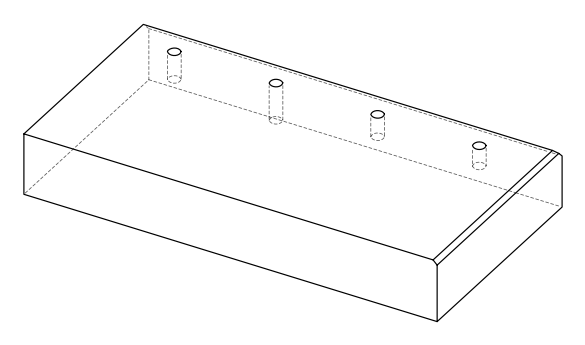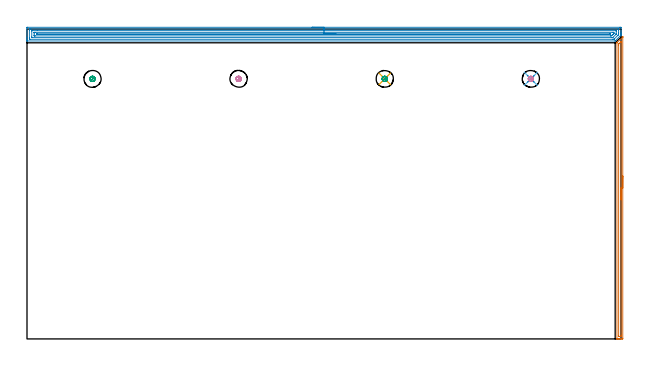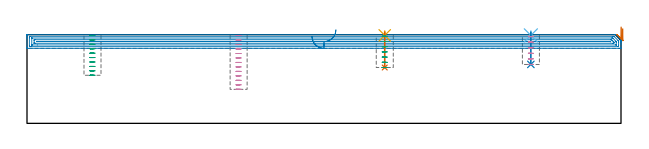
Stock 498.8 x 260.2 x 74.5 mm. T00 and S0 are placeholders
(PLAN: 10 operations, 4 tool changes, 27.8 min)
(1 AREA_MILL | FG_CHAMFER_SURFACE | UGT0205_001 | 4.2 min | 3085 mm3)
(2 AREA_MILL_1 | FG_CHAMFER_SURFACE_1 | UGT0205_001 | 20.07 min | 32883 mm3)
(3 MILL_BLIND_HOLE_FROM_SOLID_MATERIAL | STEP1POCKET | NXT0201_010 | Spiral | 0.89 min | 5484 mm3)
(4 MILL_BLIND_HOLE_FROM_SOLID_MATERIAL_1 | STEP1POCKET_1 | NXT0201_010 | Spiral | 1.16 min | 7351 mm3)
(5 SPOT_DRILL | STEP1POCKET_2 | NXT0321_9005460120000 | 0.03 min | 4 mm3)
(6 SPOT_DRILL_1 | STEP1POCKET_3 | NXT0321_9005460120000 | 0.03 min | 2 mm3)
(7 DRILL_BLIND_HOLE_INTO_CENTER | STEP1POCKET_2 | NXT0301_128 | 0.12 min | 2986 mm3)
(8 DRILL_BLIND_HOLE_INTO_CENTER_1 | STEP1POCKET_3 | NXT0301_128 | 0.11 min | 2693 mm3)
(9 MILL_ROUGH_BLIND_HOLE_CONTOUR | STEP1POCKET_2 | NXT0201_010 | Spiral | 0.63 min | 1435 mm3)
(10 MILL_ROUGH_BLIND_HOLE_CONTOUR_1 | STEP1POCKET_3 | NXT0201_010 | Spiral | 0.54 min | 1300 mm3)
(TOOL UGT0205_001 | Chamfer Mill 20 x 3 x 45 deg. | D20 FL50 Z2)
(TOOL NXT0201_010 | ENDMILL 10mm [2P460-1000-NA 1630] | D10 FL30 Z6)
(TOOL NXT0321_9005460120000 | NC Spot Drill, 142deg, 12mm, Carbide, Uncoated | D12 PA142 FL30 Z2)
(TOOL NXT0301_128 | Carbide Drill 12mm [861.1-1200-036A1-GP GC34] | D12 PA150 FL37.4 Z2)
(OP 1 AREA_MILL)
G17 G21 G94 G90
T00 M6
G54
G17 G0 G90 X500.3 Y136.8 S1061 M3
G43 Z84.5 H0
Z79.6
G94 G1 Y136.762 Z78.728 F250.
Y136.648 Z77.863
Y136.459 Z77.012
Y136.197 Z76.18
Y135.863 Z75.374
Y135.46 Z74.6
Y134.991 Z73.864
Y134.46 Z73.172
Y133.871 Z72.529
Y133.228 Z71.94
Y132.536 Z71.408
Y131.8 Z70.94
Y131.026 Z70.537
Y130.22 Z70.203
Y129.388 Z69.941
Y128.536 Z69.752
Y127.672 Z69.638
Y126.8 Z69.6
X500.299 Y0.598 Z69.601
X500.297 Y0.316
X500.293 Y0.01 Z69.602
X500.023 Y0. Z69.873
X499.736 Z70.159
X499.154 Z70.741
X498.58 Z71.317
X498.285 Z71.612
X497.711 Z72.186
X497.415 Z72.48
X496.825 Z73.075
X496.268 Z73.631
X495.677 Z74.222
X495.589 Z74.31
X495.494 Y0.001 Z74.398
X495.454 Y0.004 Z74.437
X495.403 Y0.01 Z74.488
X495.4 Y0.152 Z74.5
Y248.543
X495.403 Y248.695 Z74.489
X495.46 Y248.759 Z74.436
X495.659 Y248.959 Z74.241
X500.147 Y253.448 Z69.751
X500.189 Y253.491 Z69.707
X500.272 Y253.576 Z69.619
X500.292 Y253.588 Z69.598
X500.293 Y253.587 Z69.597
X500.296 Y253.58 Z69.595
X500.298 Y253.519 Z69.598
X500.3 Y253.469 Z69.6
Y126.8
X498.886 Z71.014
Y3.273
X498.885 Y2.657 Z71.015
X498.883 Y2.381 Z71.017
X498.879 Y2.074 Z71.021
X498.873 Y2.01 Z71.027
X498.78 Y2.005 Z71.12
X498.655 Y2.001 Z71.245
X497.415 Y2. Z72.485
X496.916 Y2.002 Z72.984
X496.837 Y2.007 Z73.063
X496.823 Y2.01 Z73.077
X496.82 Y2.035 Z73.08
X496.817 Y2.104 Z73.083
X496.815 Y2.381 Z73.085
Y246.759
X496.818 Y247.372 Z73.082
X496.821 Y247.651 Z73.079
X497.117 Y247.957 Z72.783
X497.415 Y248.264 Z72.485
X498.585 Y249.435 Z71.315
X498.685 Y249.533 Z71.215
X498.878 Y249.718 Z71.022
X498.88 Y249.717 Z71.02
X498.882 Y249.713 Z71.018
X498.885 Y249.435 Z71.015
X498.886 Y249.227 Z71.014
Y126.8
Y125.928 Z71.052
Y125.063 Z71.166
Y124.212 Z71.355
Y123.38 Z71.617
Y122.574 Z71.951
Y121.8 Z72.354
Y121.064 Z72.823
Y120.372 Z73.354
Y119.729 Z73.943
Y119.14 Z74.586
Y118.608 Z75.278
Y118.14 Z76.014
Y117.737 Z76.788
Y117.403 Z77.594
Y117.141 Z78.426
Y116.952 Z79.278
Y116.838 Z80.143
Y116.8 Z81.014
G0 Z84.5
M5
M2
(OP 2 AREA_MILL_1)
G17 G21 G94 G90
T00 M6
G54
G17 G0 G90 X239.4 Y261.7 S1061 M3
G43 Z84.5 H0
Z73.
G94 G1 X239.438 Z72.128 F250.
X239.552 Z71.263
X239.741 Z70.412
X240.003 Z69.58
X240.337 Z68.774
X240.74 Z68.
X241.208 Z67.264
X241.74 Z66.572
X242.329 Z65.929
X242.972 Z65.34
X243.664 Z64.808
X244.4 Z64.34
X245.174 Z63.937
X245.98 Z63.603
X246.812 Z63.341
X247.664 Z63.152
X248.528 Z63.038
X249.4 Z63.
X497.719
X498.183 Y261.699 Z63.001
X498.642 Y261.695 Z63.003
X498.79 Y261.691 Z63.006
X498.8 Y261.242 Z63.455
Y258.596 Z66.099
Y257.169 Z67.528
Y256.832 Z67.864
Y256.158 Z68.541
Y255.741 Z68.958
X498.79 Y255.097 Z69.601
X498.764 Y255.068 Z69.631
X498.629 Y254.929 Z69.769
X494.074 Y250.374 Z74.325
X493.895 Y250.203 Z74.489
X493.716 Y250.2 Z74.5
X0.171
X0.007 Y250.202 Z74.488
X0. Y250.207 Z74.484
Y250.55 Z74.149
Y250.866 Z73.833
Y251.54 Z73.155
Y252.759 Z71.938
Y253.304 Z71.39
Y260.969 Z63.728
X0.003 Y261.242 Z63.456
X0.01 Y261.692 Z63.006
X0.158 Y261.695 Z63.003
X0.617 Y261.7 Z63.
X249.4
Y260.286 Z64.414
X496.396 Y260.285 Z64.415
X496.472
X496.769 Y260.279 Z64.421
X496.79 Y260.182 Z64.518
X496.797 Y259.964 Z64.736
X496.799 Y259.478 Z65.222
X496.8 Y259.079 Z65.621
Y256.832 Z67.868
X496.799 Y256.434 Z68.266
X496.797 Y255.95 Z68.75
X496.794 Y255.557 Z69.143
X496.396 Y255.146 Z69.554
X496.357 Y255.107 Z69.593
X493.108 Y251.858 Z72.842
X492.993 Y251.745 Z72.955
X492.914 Y251.671 Z73.029
X492.868 Y251.629 Z73.071
X492.823 Y251.621 Z73.079
X492.744 Y251.619 Z73.081
X491.93 Y251.614 Z73.086
X491.855
X2.404 Y251.615 Z73.085
X2.328
X2.031 Y251.621 Z73.079
X2.01 Y251.718 Z72.982
X2.003 Y251.936 Z72.764
X2.001 Y252.422 Z72.278
X2. Y252.821 Z71.879
X2.001 Y259.478 Z65.222
X2.003 Y259.874 Z64.826
X2.01 Y260.268 Z64.432
X2.404 Y260.283 Z64.417
X2.48 Y260.284 Z64.416
X3.297 Y260.286 Z64.414
X249.4
Y258.872 Z65.828
X494.61 Y258.871 Z65.829
X494.703 Y258.869 Z65.831
X494.776 Y258.866 Z65.834
X494.79 Y258.864 Z65.836
X494.794 Y258.837 Z65.863
X494.797 Y258.784 Z65.916
X494.799 Y258.596 Z66.104
X494.8 Y258.408 Z66.292
Y256.644 Z68.056
X494.798 Y256.297 Z68.403
X494.795 Y256.124 Z68.576
X494.79 Y256.037 Z68.663
X494.785 Y255.996 Z68.704
X494.745 Y255.95 Z68.75
X494.68 Y255.881 Z68.819
X494.61 Y255.809 Z68.891
X492.018 Y253.217 Z71.483
X491.93 Y253.132 Z71.568
X491.843 Y253.054 Z71.646
X491.811 Y253.035 Z71.665
X491.776 Y253.034 Z71.666
X491.623 Y253.031 Z71.669
X491.315 Y253.029 Z71.671
X491.036 Y253.028 Z71.672
X4.19 Y253.029 Z71.671
X4.097 Y253.031 Z71.669
X4.024 Y253.034 Z71.666
X4.01 Y253.036 Z71.664
X4.006 Y253.063 Z71.637
X4.003 Y253.116 Z71.584
X4.001 Y253.304 Z71.396
X4. Y253.492 Z71.208
X4.001 Y258.782 Z65.918
X4.007 Y258.846 Z65.854
X4.01 Y258.864 Z65.836
X4.018 Y258.866 Z65.834
X4.051 Y258.869 Z65.831
X4.19 Y258.871 Z65.829
X4.804 Y258.872 Z65.828
X8.626
X249.4
Y257.457 Z67.243
X491.93
X492.191 Y257.456 Z67.244
X492.672 Y257.452 Z67.248
X492.778 Y257.45 Z67.25
X492.79 Y257.265 Z67.435
X492.8 Y256.855 Z67.845
Y256.832 Z67.868
X492.797 Y256.617 Z68.083
X492.794 Y256.51 Z68.19
X492.79 Y256.458 Z68.242
X492.761 Y256.421 Z68.279
X492.558 Y256.212 Z68.488
X492.301 Y255.95 Z68.75
X492.117 Y255.765 Z68.935
X491.228 Y254.879 Z69.821
X491.036 Y254.692 Z70.008
X490.77 Y254.449 Z70.251
X490.143 Y254.444 Z70.256
X489.883 Y254.443 Z70.257
X6.87
X6.609 Y254.444 Z70.256
X6.128 Y254.448 Z70.252
X6.022 Y254.45 Z70.25
X6.01 Y254.635 Z70.065
X6. Y255.045 Z69.655
Y255.068 Z69.632
Y256.809 Z67.891
X6.001 Y257.262 Z67.438
X6.003 Y257.369 Z67.331
X6.006 Y257.422 Z67.278
X6.009 Y257.445 Z67.255
X6.028 Y257.45 Z67.25
X6.241 Y257.454 Z67.246
X6.87 Y257.457 Z67.243
X7.13
X249.4
Y256.043 Z68.657
X489.344
X489.533 Y256.042 Z68.658
X489.909 Y256.037 Z68.663
X489.93 Y256.035 Z68.665
X489.931 Y256.034 Z68.666
X489.919 Y256.019 Z68.681
X489.894 Y255.993 Z68.707
X489.849 Y255.95 Z68.75
X489.779 Y255.888 Z68.812
X489.748 Y255.864 Z68.836
X489.344 Y255.857 Z68.843
X8.563
X8.374 Y255.859 Z68.841
X8.01 Y255.864 Z68.836
X8.009 Y255.95 Z68.75
X8.01 Y256.024 Z68.676
X8.28 Y256.036 Z68.664
X8.468 Y256.041 Z68.659
X8.563 Y256.043 Z68.657
X249.4
X250.272 Z68.695
X251.136 Z68.809
X251.988 Z68.998
X252.82 Z69.26
X253.626 Z69.594
X254.4 Z69.997
X255.136 Z70.465
X255.828 Z70.996
X256.471 Z71.586
X257.06 Z72.229
X257.592 Z72.921
X258.06 Z73.657
X258.463 Z74.431
X258.797 Z75.237
X259.059 Z76.069
X259.248 Z76.92
X259.362 Z77.785
X259.4 Z78.657
G0 Z84.5
M5
M2
(OP 3 MILL_BLIND_HOLE_FROM_SOLID_MATERIAL)
G17 G21 G94 G90
T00 M6
G54
G17 G0 G90 X55. Y218.4 S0 M3
G43 Z84.5 H1
Z73.79
G94 G3 X55.393 Y220.157 R0.923 F250.
X53.055 Y219.315 R1.757
X54.085 Y216.455 R2.15
X53.055 Y219.315 R-2.15
X53.57 Y217.885 R1.075
X55. Y218.4 R1.075
G0 Z70.08
G3 X55.393 Y220.157 R0.923
X53.055 Y219.315 R1.757
X54.085 Y216.455 R2.15
X53.055 Y219.315 R-2.15
X53.57 Y217.885 R1.075
X55. Y218.4 R1.075
G0 Z66.37
G3 X55.393 Y220.157 R0.923
X53.055 Y219.315 R1.757
X54.085 Y216.455 R2.15
X53.055 Y219.315 R-2.15
X53.57 Y217.885 R1.075
X55. Y218.4 R1.075
G0 Z62.66
G3 X55.393 Y220.157 R0.923
X53.055 Y219.315 R1.757
X54.085 Y216.455 R2.15
X53.055 Y219.315 R-2.15
X53.57 Y217.885 R1.075
X55. Y218.4 R1.075
G0 Z58.95
G3 X55.393 Y220.157 R0.923
X53.055 Y219.315 R1.757
X54.085 Y216.455 R2.15
X53.055 Y219.315 R-2.15
X53.57 Y217.885 R1.075
X55. Y218.4 R1.075
G0 Z55.24
G3 X55.393 Y220.157 R0.923
X53.055 Y219.315 R1.757
X54.085 Y216.455 R2.15
X53.055 Y219.315 R-2.15
X53.57 Y217.885 R1.075
X55. Y218.4 R1.075
G0 Z51.53
G3 X55.393 Y220.157 R0.923
X53.055 Y219.315 R1.757
X54.085 Y216.455 R2.15
X53.055 Y219.315 R-2.15
X53.57 Y217.885 R1.075
X55. Y218.4 R1.075
G0 Z47.82
G3 X55.393 Y220.157 R0.923
X53.055 Y219.315 R1.757
X54.085 Y216.455 R2.15
X53.055 Y219.315 R-2.15
X53.57 Y217.885 R1.075
X55. Y218.4 R1.075
G0 Z44.11
G3 X55.393 Y220.157 R0.923
X53.055 Y219.315 R1.757
X54.085 Y216.455 R2.15
X53.055 Y219.315 R-2.15
X53.57 Y217.885 R1.075
X55. Y218.4 R1.075
G0 Z40.4
G3 X55.393 Y220.157 R0.923
X53.055 Y219.315 R1.757
X54.085 Y216.455 R2.15
X53.055 Y219.315 R-2.15
X53.57 Y217.885 R1.075
X55. Y218.4 R1.075
G0 Z84.5
M5
M2
(OP 4 MILL_BLIND_HOLE_FROM_SOLID_MATERIAL_1)
G17 G21 G94 G90
T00 M6
G54
G17 G0 G90 X177.7 Y218.4 S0 M3
G43 Z84.5 H1
Z73.738
G94 G3 X178.093 Y220.157 R0.923 F250.
X175.755 Y219.315 R1.757
X176.785 Y216.455 R2.15
X175.755 Y219.315 R-2.15
X176.27 Y217.885 R1.075
X177.7 Y218.4 R1.075
G0 Z69.977
G3 X178.093 Y220.157 R0.923
X175.755 Y219.315 R1.757
X176.785 Y216.455 R2.15
X175.755 Y219.315 R-2.15
X176.27 Y217.885 R1.075
X177.7 Y218.4 R1.075
G0 Z66.215
G3 X178.093 Y220.157 R0.923
X175.755 Y219.315 R1.757
X176.785 Y216.455 R2.15
X175.755 Y219.315 R-2.15
X176.27 Y217.885 R1.075
X177.7 Y218.4 R1.075
G0 Z62.454
G3 X178.093 Y220.157 R0.923
X175.755 Y219.315 R1.757
X176.785 Y216.455 R2.15
X175.755 Y219.315 R-2.15
X176.27 Y217.885 R1.075
X177.7 Y218.4 R1.075
G0 Z58.692
G3 X178.093 Y220.157 R0.923
X175.755 Y219.315 R1.757
X176.785 Y216.455 R2.15
X175.755 Y219.315 R-2.15
X176.27 Y217.885 R1.075
X177.7 Y218.4 R1.075
G0 Z54.931
G3 X178.093 Y220.157 R0.923
X175.755 Y219.315 R1.757
X176.785 Y216.455 R2.15
X175.755 Y219.315 R-2.15
X176.27 Y217.885 R1.075
X177.7 Y218.4 R1.075
G0 Z51.169
G3 X178.093 Y220.157 R0.923
X175.755 Y219.315 R1.757
X176.785 Y216.455 R2.15
X175.755 Y219.315 R-2.15
X176.27 Y217.885 R1.075
X177.7 Y218.4 R1.075
G0 Z47.408
G3 X178.093 Y220.157 R0.923
X175.755 Y219.315 R1.757
X176.785 Y216.455 R2.15
X175.755 Y219.315 R-2.15
X176.27 Y217.885 R1.075
X177.7 Y218.4 R1.075
G0 Z43.646
G3 X178.093 Y220.157 R0.923
X175.755 Y219.315 R1.757
X176.785 Y216.455 R2.15
X175.755 Y219.315 R-2.15
X176.27 Y217.885 R1.075
X177.7 Y218.4 R1.075
G0 Z39.885
G3 X178.093 Y220.157 R0.923
X175.755 Y219.315 R1.757
X176.785 Y216.455 R2.15
X175.755 Y219.315 R-2.15
X176.27 Y217.885 R1.075
X177.7 Y218.4 R1.075
G0 Z36.123
G3 X178.093 Y220.157 R0.923
X175.755 Y219.315 R1.757
X176.785 Y216.455 R2.15
X175.755 Y219.315 R-2.15
X176.27 Y217.885 R1.075
X177.7 Y218.4 R1.075
G0 Z32.362
G3 X178.093 Y220.157 R0.923
X175.755 Y219.315 R1.757
X176.785 Y216.455 R2.15
X175.755 Y219.315 R-2.15
X176.27 Y217.885 R1.075
X177.7 Y218.4 R1.075
G0 Z28.6
G3 X178.093 Y220.157 R0.923
X175.755 Y219.315 R1.757
X176.785 Y216.455 R2.15
X175.755 Y219.315 R-2.15
X176.27 Y217.885 R1.075
X177.7 Y218.4 R1.075
G0 Z84.5
M5
M2
(OP 5 SPOT_DRILL)
G17 G21 G94 G90
T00 M6
G54
G17 G0 G90 X300.4 Y218.4 S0 M3
G43 Z84.5 H0
G94 G81 G98 Z73.885 F250. R77.5
G80
M5
M2
(OP 6 SPOT_DRILL_1)
G17 G21 G94 G90
T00 M6
G54
G17 G0 G90 X423.1 Y218.4 S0 M3
G43 Z84.5 H0
G94 G81 G98 Z73.885 F250. R77.5
G80
M5
M2
(OP 7 DRILL_BLIND_HOLE_INTO_CENTER)
G17 G21 G94 G90
T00 M6
G54
G17 G0 G90 X300.4 Y218.4 S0 M3
G43 Z84.5 H1
G94 G81 G98 Z46.9 F250. R76.5
G80
M5
M2
(OP 8 DRILL_BLIND_HOLE_INTO_CENTER_1)
G17 G21 G94 G90
T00 M6
G54
G17 G0 G90 X423.1 Y218.4 S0 M3
G43 Z84.5 H1
G94 G81 G98 Z49.5 F250. R76.5
G80
M5
M2
(OP 9 MILL_ROUGH_BLIND_HOLE_CONTOUR)
G17 G21 G94 G90
T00 M6
G54
G17 G0 G90 X300.4 Y218.4 S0 M3
G43 Z84.5 H1
Z73.129
G94 G3 X300.793 Y220.157 R0.923 F250.
X298.455 Y219.315 R1.757
X299.485 Y216.455 R2.15
X298.455 Y219.315 R-2.15
X298.97 Y217.885 R1.075
X300.4 Y218.4 R1.075
G0 Z68.757
G3 X300.793 Y220.157 R0.923
X298.455 Y219.315 R1.757
X299.485 Y216.455 R2.15
X298.455 Y219.315 R-2.15
X298.97 Y217.885 R1.075
X300.4 Y218.4 R1.075
G0 Z64.386
G3 X300.793 Y220.157 R0.923
X298.455 Y219.315 R1.757
X299.485 Y216.455 R2.15
X298.455 Y219.315 R-2.15
X298.97 Y217.885 R1.075
X300.4 Y218.4 R1.075
G0 Z60.014
G3 X300.793 Y220.157 R0.923
X298.455 Y219.315 R1.757
X299.485 Y216.455 R2.15
X298.455 Y219.315 R-2.15
X298.97 Y217.885 R1.075
X300.4 Y218.4 R1.075
G0 Z55.643
G3 X300.793 Y220.157 R0.923
X298.455 Y219.315 R1.757
X299.485 Y216.455 R2.15
X298.455 Y219.315 R-2.15
X298.97 Y217.885 R1.075
X300.4 Y218.4 R1.075
G0 Z51.271
G3 X300.793 Y220.157 R0.923
X298.455 Y219.315 R1.757
X299.485 Y216.455 R2.15
X298.455 Y219.315 R-2.15
X298.97 Y217.885 R1.075
X300.4 Y218.4 R1.075
G0 Z46.9
G3 X300.793 Y220.157 R0.923
X298.455 Y219.315 R1.757
X299.485 Y216.455 R2.15
X298.455 Y219.315 R-2.15
X298.97 Y217.885 R1.075
X300.4 Y218.4 R1.075
G0 Z84.5
M5
M2
(OP 10 MILL_ROUGH_BLIND_HOLE_CONTOUR_1)
G17 G21 G94 G90
T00 M6
G54
G17 G0 G90 X423.1 Y218.4 S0 M3
G43 Z84.5 H1
Z72.833
G94 G3 X423.493 Y220.157 R0.923 F250.
X421.155 Y219.315 R1.757
X422.185 Y216.455 R2.15
X421.155 Y219.315 R-2.15
X421.67 Y217.885 R1.075
X423.1 Y218.4 R1.075
G0 Z68.167
G3 X423.493 Y220.157 R0.923
X421.155 Y219.315 R1.757
X422.185 Y216.455 R2.15
X421.155 Y219.315 R-2.15
X421.67 Y217.885 R1.075
X423.1 Y218.4 R1.075
G0 Z63.5
G3 X423.493 Y220.157 R0.923
X421.155 Y219.315 R1.757
X422.185 Y216.455 R2.15
X421.155 Y219.315 R-2.15
X421.67 Y217.885 R1.075
X423.1 Y218.4 R1.075
G0 Z58.833
G3 X423.493 Y220.157 R0.923
X421.155 Y219.315 R1.757
X422.185 Y216.455 R2.15
X421.155 Y219.315 R-2.15
X421.67 Y217.885 R1.075
X423.1 Y218.4 R1.075
G0 Z54.167
G3 X423.493 Y220.157 R0.923
X421.155 Y219.315 R1.757
X422.185 Y216.455 R2.15
X421.155 Y219.315 R-2.15
X421.67 Y217.885 R1.075
X423.1 Y218.4 R1.075
G0 Z49.5
G3 X423.493 Y220.157 R0.923
X421.155 Y219.315 R1.757
X422.185 Y216.455 R2.15
X421.155 Y219.315 R-2.15
X421.67 Y217.885 R1.075
X423.1 Y218.4 R1.075
G0 Z84.5
M5
M2
